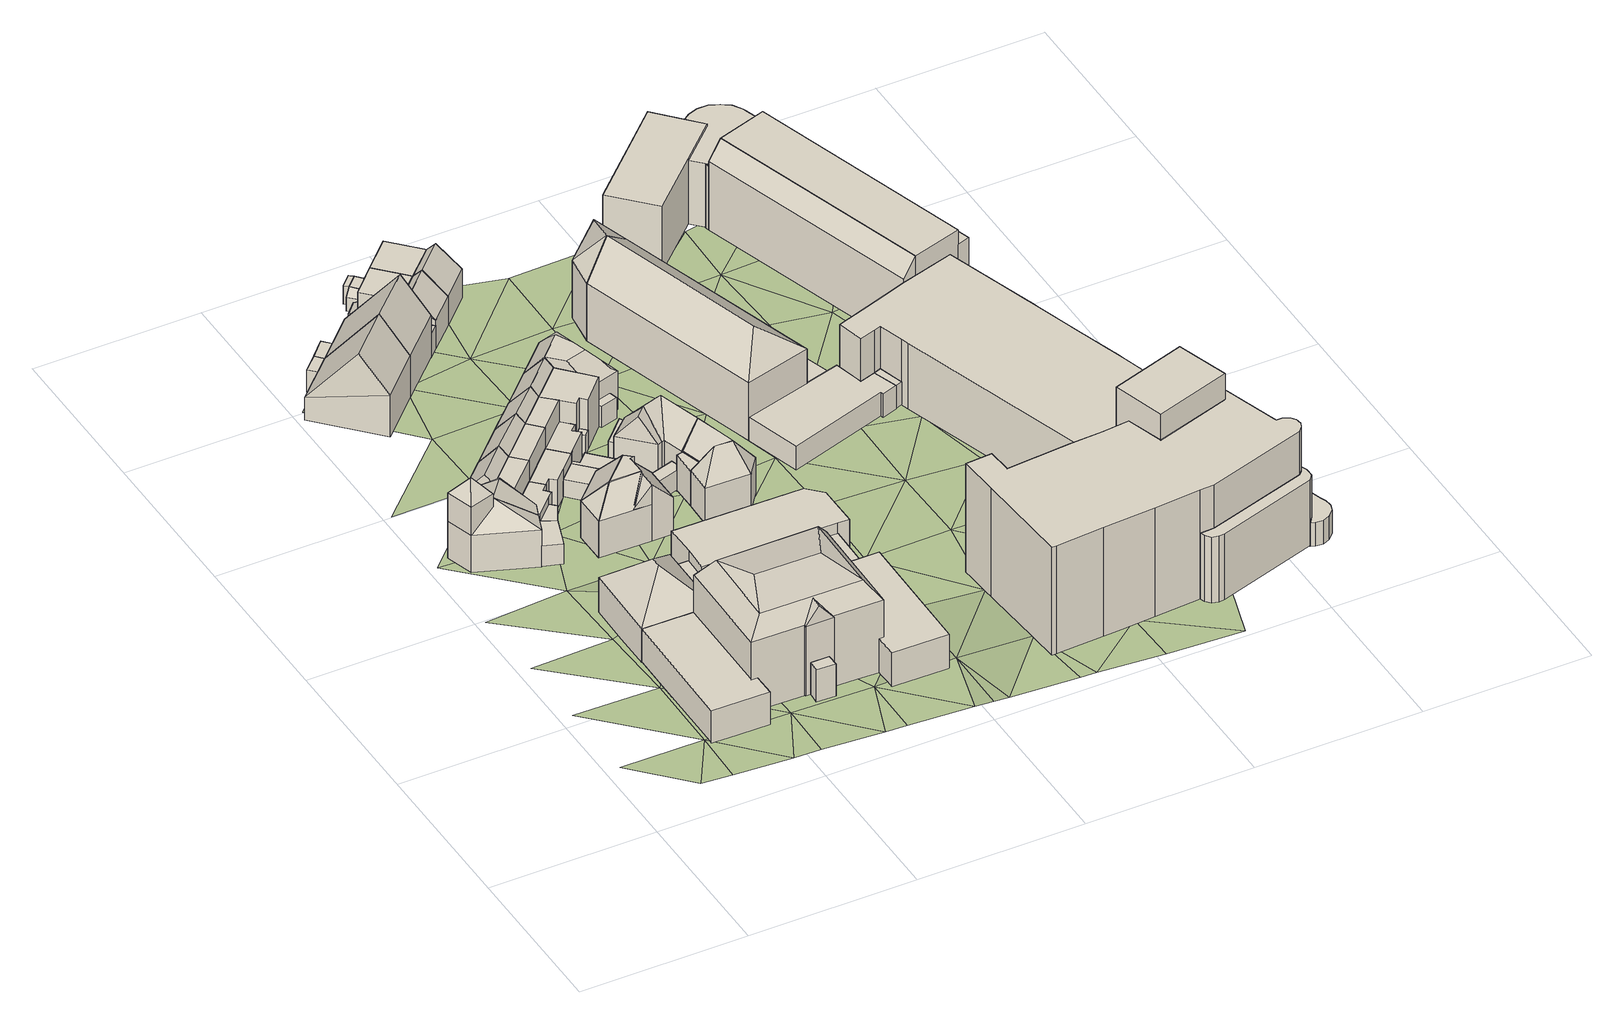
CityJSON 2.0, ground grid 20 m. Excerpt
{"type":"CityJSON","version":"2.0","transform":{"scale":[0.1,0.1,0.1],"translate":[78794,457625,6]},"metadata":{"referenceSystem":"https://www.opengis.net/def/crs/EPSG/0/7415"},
"CityObjects":{
"building1":{"type":"Building","children":["building1-1","building1-2","building1-3","building1-4"]},
"building1-1":{"type":"BuildingPart","attributes":{"roofType":"1120","AbsoluteEavesHeight":15.17,"AbsoluteRidgeHeight":17.27,"RelativeEavesHeight":3.69,"RelativeRidgeHeight":5.79},"parents":["building1"],"geometry":[{"type":"Solid","lod":"2","boundaries":[[[[0,1,2,3]],[[1,4,5,2]],[[4,6,7,5]],[[6,0,3,7]],[[1,0,8]],[[4,1,8]],[[6,4,8]],[[0,6,8]],[[3,2,5,7]]]]}]},
"building1-2":{"type":"BuildingPart","attributes":{"roofType":"1000","AbsoluteEavesHeight":9.36,"AbsoluteRidgeHeight":9.36,"RelativeEavesHeight":2.67,"RelativeRidgeHeight":2.67},"parents":["building1"],"geometry":[{"type":"Solid","lod":"2","boundaries":[[[[9,10,11,12]],[[10,13,14,11]],[[13,15,16,14]],[[15,9,12,16]],[[15,13,10,9]],[[12,11,14,16]]]]}]},
"building1-3":{"type":"BuildingPart","attributes":{"roofType":"1030","AbsoluteEavesHeight":11.48,"AbsoluteRidgeHeight":14.23,"RelativeEavesHeight":4.89,"RelativeRidgeHeight":7.64},"parents":["building1"],"geometry":[{"type":"Solid","lod":"2","boundaries":[[[[17,18,19,20]],[[18,7,21,19]],[[7,22,23,21]],[[22,17,20,23]],[[7,18,24]],[[17,22,25]],[[18,17,25,24]],[[22,7,24,25]],[[20,19,21,23]]]]}]},
"building1-4":{"type":"BuildingPart","attributes":{"roofType":"1130","AbsoluteEavesHeight":11.48,"AbsoluteRidgeHeight":14.23,"RelativeEavesHeight":4.86,"RelativeRidgeHeight":7.61},"parents":["building1"],"geometry":[{"type":"Solid","lod":"2","boundaries":[[[[18,26,27,19]],[[26,5,28,27]],[[5,7,21,28]],[[7,18,19,21]],[[5,26,29]],[[18,7,24]],[[26,18,24,29]],[[7,5,29,24]],[[19,27,28,21]]]]}]},
"building2":{"type":"Building","children":["building2-1","building2-2","building2-3","building2-4"]},
"building2-1":{"type":"BuildingPart","attributes":{"roofType":"1000","AbsoluteEavesHeight":10.32,"AbsoluteRidgeHeight":10.32,"RelativeEavesHeight":3.68,"RelativeRidgeHeight":3.68},"parents":["building2"],"geometry":[{"type":"Solid","lod":"2","boundaries":[[[[30,31,32,20]],[[31,33,34,32]],[[33,35,36,34]],[[35,37,38,36]],[[37,39,40,38]],[[39,41,42,40]],[[41,43,44,42]],[[43,30,20,44]],[[43,41,39,37,35,33,31,30]],[[20,32,34,36,38,40,42,44]]]]}]},
"building2-2":{"type":"BuildingPart","attributes":{"roofType":"1000","AbsoluteEavesHeight":9.36,"AbsoluteRidgeHeight":9.36,"RelativeEavesHeight":2.67,"RelativeRidgeHeight":2.67},"parents":["building2"],"geometry":[{"type":"Solid","lod":"2","boundaries":[[[[45,46,47,48]],[[46,10,11,47]],[[10,49,50,11]],[[49,45,48,50]],[[49,10,46,45]],[[48,47,11,50]]]]}]},
"building2-3":{"type":"BuildingPart","attributes":{"roofType":"1030","AbsoluteEavesHeight":12.3,"AbsoluteRidgeHeight":14.23,"RelativeEavesHeight":5.74,"RelativeRidgeHeight":7.67},"parents":["building2"],"geometry":[{"type":"Solid","lod":"2","boundaries":[[[[22,51,52,23]],[[51,53,54,52]],[[53,55,56,54]],[[55,22,23,56]],[[53,51,57]],[[22,55,58]],[[51,22,58,57]],[[55,53,57,58]],[[23,52,54,56]]]]}]},
"building2-4":{"type":"BuildingPart","attributes":{"roofType":"1000","AbsoluteEavesHeight":13.12,"AbsoluteRidgeHeight":13.12,"RelativeEavesHeight":6.51,"RelativeRidgeHeight":6.51},"parents":["building2"],"geometry":[{"type":"Solid","lod":"2","boundaries":[[[[55,53,54,56]],[[53,59,34,54]],[[59,60,32,34]],[[60,55,56,32]],[[60,59,53,55]],[[56,54,34,32]]]]}]},
"building3":{"type":"Building","children":["building3-1","building3-2"]},
"building3-1":{"type":"BuildingPart","attributes":{"roofType":"1030","AbsoluteEavesHeight":10.66,"AbsoluteRidgeHeight":16.6,"RelativeEavesHeight":4.25,"RelativeRidgeHeight":10.19},"parents":["building3"],"geometry":[{"type":"Solid","lod":"2","boundaries":[[[[61,62,63,64]],[[62,65,66,63]],[[65,67,68,66]],[[67,61,64,68]],[[65,62,69]],[[61,67,70]],[[62,61,70,69]],[[67,65,69,70]],[[64,63,66,68]]]]}]},
"building3-2":{"type":"BuildingPart","attributes":{"roofType":"1000","AbsoluteEavesHeight":9.42,"AbsoluteRidgeHeight":9.42,"RelativeEavesHeight":2.95,"RelativeRidgeHeight":2.95},"parents":["building3"],"geometry":[{"type":"Solid","lod":"2","boundaries":[[[[71,72,73,74]],[[72,75,76,73]],[[75,67,77,76]],[[67,71,74,77]],[[67,75,72,71]],[[74,73,76,77]]]]}]},
"building4":{"type":"Building","children":["building4-1","building4-2","building4-3","building4-4","building4-5","building4-6","building4-7","building4-8"]},
"building4-1":{"type":"BuildingPart","attributes":{"roofType":"1000","AbsoluteEavesHeight":11.55,"AbsoluteRidgeHeight":11.55,"RelativeEavesHeight":4.21,"RelativeRidgeHeight":4.21},"parents":["building4"],"geometry":[{"type":"Solid","lod":"2","boundaries":[[[[78,79,80,81]],[[79,82,83,80]],[[82,84,85,83]],[[84,78,81,85]],[[84,82,79,78]],[[81,80,83,85]]]]}]},
"building4-2":{"type":"BuildingPart","attributes":{"roofType":"1040","AbsoluteEavesHeight":11.55,"AbsoluteRidgeHeight":15.37,"RelativeEavesHeight":4.62,"RelativeRidgeHeight":8.44},"parents":["building4"],"geometry":[{"type":"Solid","lod":"2","boundaries":[[[[86,87,88,89]],[[87,90,91,88]],[[90,92,93,91]],[[92,86,89,93]],[[90,87,94]],[[86,92,95]],[[87,86,95,94]],[[92,90,94,95]],[[89,88,91,93]]]]}]},
"building4-3":{"type":"BuildingPart","attributes":{"roofType":"1000","AbsoluteEavesHeight":12.55,"AbsoluteRidgeHeight":12.55,"RelativeEavesHeight":5.92,"RelativeRidgeHeight":5.92},"parents":["building4"],"geometry":[{"type":"Solid","lod":"2","boundaries":[[[[96,97,98,99]],[[97,100,101,98]],[[100,102,103,101]],[[102,104,105,103]],[[104,106,107,105]],[[106,108,109,107]],[[108,96,99,109]],[[108,106,104,102,100,97,96]],[[99,98,101,103,105,107,109]]]]}]},
"building4-4":{"type":"BuildingPart","attributes":{"roofType":"1060","AbsoluteEavesHeight":16.43,"AbsoluteRidgeHeight":19.58,"RelativeEavesHeight":9.55,"RelativeRidgeHeight":12.7},"parents":["building4"],"geometry":[{"type":"Solid","lod":"2","boundaries":[[[[110,111,112,113]],[[111,114,115,112]],[[114,116,117,115]],[[116,110,113,117]],[[111,110,118,119]],[[114,111,119,120]],[[116,114,120,121]],[[110,116,121,118]],[[119,118,122,123]],[[120,119,123]],[[121,120,123,122]],[[118,121,122]],[[113,112,115,117]]]]}]},
"building4-5":{"type":"BuildingPart","attributes":{"roofType":"1000","AbsoluteEavesHeight":11.25,"AbsoluteRidgeHeight":11.25,"RelativeEavesHeight":4.55,"RelativeRidgeHeight":4.55},"parents":["building4"],"geometry":[{"type":"Solid","lod":"2","boundaries":[[[[124,125,126,127]],[[125,128,129,126]],[[128,130,131,129]],[[130,132,133,131]],[[132,134,135,133]],[[134,124,127,135]],[[134,132,130,128,125,124]],[[127,126,129,131,133,135]]]]}]},
"building4-6":{"type":"BuildingPart","attributes":{"roofType":"1000","AbsoluteEavesHeight":11.55,"AbsoluteRidgeHeight":11.55,"RelativeEavesHeight":4.83,"RelativeRidgeHeight":4.83},"parents":["building4"],"geometry":[{"type":"Solid","lod":"2","boundaries":[[[[136,137,138,133]],[[137,139,140,138]],[[139,141,142,140]],[[141,143,144,142]],[[143,145,146,144]],[[145,147,148,146]],[[147,136,133,148]],[[147,145,143,141,139,137,136]],[[133,138,140,142,144,146,148]]]]}]},
"building4-7":{"type":"BuildingPart","attributes":{"roofType":"1000","AbsoluteEavesHeight":11.55,"AbsoluteRidgeHeight":11.55,"RelativeEavesHeight":4.31,"RelativeRidgeHeight":4.31},"parents":["building4"],"geometry":[{"type":"Solid","lod":"2","boundaries":[[[[149,150,151,152]],[[150,153,154,151]],[[153,155,156,154]],[[155,157,158,156]],[[157,86,159,158]],[[86,149,152,159]],[[86,157,155,153,150,149]],[[152,151,154,156,158,159]]]]}]},
"building4-8":{"type":"BuildingPart","attributes":{"roofType":"1130","AbsoluteEavesHeight":16.43,"AbsoluteRidgeHeight":18.58,"RelativeEavesHeight":9.1,"RelativeRidgeHeight":11.24},"parents":["building4"],"geometry":[{"type":"Solid","lod":"2","boundaries":[[[[160,161,162,163]],[[161,164,165,162]],[[164,166,167,165]],[[166,160,163,167]],[[164,161,168]],[[160,166,169]],[[161,160,169,168]],[[166,164,168,169]],[[163,162,165,167]]]]}]},
"building5":{"type":"Building","children":["building5-1","building5-2","building5-3","building5-4"]},
"building5-1":{"type":"BuildingPart","attributes":{"roofType":"1000","AbsoluteEavesHeight":9.02,"AbsoluteRidgeHeight":9.02,"RelativeEavesHeight":2.34,"RelativeRidgeHeight":2.34},"parents":["building5"],"geometry":[{"type":"Solid","lod":"2","boundaries":[[[[170,171,172,173]],[[171,174,175,172]],[[174,176,177,175]],[[176,178,179,177]],[[178,180,181,179]],[[180,182,183,181]],[[182,170,173,183]],[[182,180,178,176,174,171,170]],[[173,172,175,177,179,181,183]]]]}]},
"building5-2":{"type":"BuildingPart","attributes":{"roofType":"1000","AbsoluteEavesHeight":10.32,"AbsoluteRidgeHeight":10.32,"RelativeEavesHeight":3.69,"RelativeRidgeHeight":3.69},"parents":["building5"],"geometry":[{"type":"Solid","lod":"2","boundaries":[[[[184,185,186,187]],[[185,188,189,186]],[[188,35,36,189]],[[35,33,34,36]],[[33,190,191,34]],[[190,192,193,191]],[[192,184,187,193]],[[192,190,33,35,188,185,184]],[[187,186,189,36,34,191,193]]]]}]},
"building5-3":{"type":"BuildingPart","attributes":{"roofType":"1030","AbsoluteEavesHeight":12.3,"AbsoluteRidgeHeight":14.23,"RelativeEavesHeight":5.78,"RelativeRidgeHeight":7.71},"parents":["building5"],"geometry":[{"type":"Solid","lod":"2","boundaries":[[[[194,53,195,196]],[[53,51,197,195]],[[51,198,199,197]],[[198,194,196,199]],[[51,53,57]],[[194,198,200]],[[53,194,200,57]],[[198,51,57,200]],[[196,195,197,199]]]]}]},
"building5-4":{"type":"BuildingPart","attributes":{"roofType":"1000","AbsoluteEavesHeight":13.12,"AbsoluteRidgeHeight":13.12,"RelativeEavesHeight":6.52,"RelativeRidgeHeight":6.52},"parents":["building5"],"geometry":[{"type":"Solid","lod":"2","boundaries":[[[[53,194,201,54]],[[194,202,191,201]],[[202,59,34,191]],[[59,53,54,34]],[[59,202,194,53]],[[54,201,191,34]]]]}]},
"building6":{"type":"Building","children":["building6-1","building6-2","building6-3","building6-4","building6-5","building6-6","building6-7"]},
"building6-1":{"type":"BuildingPart","attributes":{"roofType":"1000","AbsoluteEavesHeight":9.02,"AbsoluteRidgeHeight":9.02,"RelativeEavesHeight":2.31,"RelativeRidgeHeight":2.31},"parents":["building6"],"geometry":[{"type":"Solid","lod":"2","boundaries":[[[[203,204,205,206]],[[204,176,177,205]],[[176,207,208,177]],[[207,203,206,208]],[[207,176,204,203]],[[206,205,177,208]]]]}]},
"building6-2":{"type":"BuildingPart","attributes":{"roofType":"1010","AbsoluteEavesHeight":12.78,"AbsoluteRidgeHeight":14.07,"RelativeEavesHeight":6.11,"RelativeRidgeHeight":7.4},"parents":["building6"],"geometry":[{"type":"Solid","lod":"2","boundaries":[[[[209,210,211,212]],[[210,213,214,211]],[[213,215,216,214]],[[215,209,212,216]],[[215,213,210,209]],[[212,211,214,216]]]]}]},
"building6-3":{"type":"BuildingPart","attributes":{"roofType":"1000","AbsoluteEavesHeight":14.33,"AbsoluteRidgeHeight":14.33,"RelativeEavesHeight":7.64,"RelativeRidgeHeight":7.64},"parents":["building6"],"geometry":[{"type":"Solid","lod":"2","boundaries":[[[[217,218,219,220]],[[218,221,211,219]],[[221,222,223,211]],[[222,224,225,223]],[[224,217,220,225]],[[224,222,221,218,217]],[[220,219,211,223,225]]]]}]},
"building6-4":{"type":"BuildingPart","attributes":{"roofType":"1010","AbsoluteEavesHeight":12.91,"AbsoluteRidgeHeight":14.33,"RelativeEavesHeight":6.21,"RelativeRidgeHeight":7.63},"parents":["building6"],"geometry":[{"type":"Solid","lod":"2","boundaries":[[[[226,227,208,228]],[[227,217,220,208]],[[217,224,225,220]],[[224,226,228,225]],[[224,217,227,226]],[[228,208,220,225]]]]}]},
"building6-5":{"type":"BuildingPart","attributes":{"roofType":"1010","AbsoluteEavesHeight":12.44,"AbsoluteRidgeHeight":14.33,"RelativeEavesHeight":5.75,"RelativeRidgeHeight":7.64},"parents":["building6"],"geometry":[{"type":"Solid","lod":"2","boundaries":[[[[224,229,230,225]],[[229,226,228,230]],[[226,224,225,228]],[[226,229,224]],[[225,230,228]]]]}]},
"building6-6":{"type":"BuildingPart","attributes":{"roofType":"1010","AbsoluteEavesHeight":12.91,"AbsoluteRidgeHeight":14.33,"RelativeEavesHeight":6.23,"RelativeRidgeHeight":7.65},"parents":["building6"],"geometry":[{"type":"Solid","lod":"2","boundaries":[[[[231,229,230,212]],[[229,224,225,230]],[[224,222,223,225]],[[222,231,212,223]],[[222,224,229,231]],[[212,230,225,223]]]]}]},
"building6-7":{"type":"BuildingPart","attributes":{"roofType":"1010","AbsoluteEavesHeight":13.21,"AbsoluteRidgeHeight":14.07,"RelativeEavesHeight":1.72,"RelativeRidgeHeight":2.58},"parents":["building6"],"geometry":[{"type":"Solid","lod":"2","boundaries":[[[[232,233,234]],[[232,209,231,233]],[[209,234,231]],[[209,232,234]],[[234,233,231]]]]}]},
"building7":{"type":"Building","children":["building7-1","building7-2"]},
"building7-1":{"type":"BuildingPart","attributes":{"roofType":"1000","AbsoluteEavesHeight":9.42,"AbsoluteRidgeHeight":9.42,"RelativeEavesHeight":2.97,"RelativeRidgeHeight":2.97},"parents":["building7"],"geometry":[{"type":"Solid","lod":"2","boundaries":[[[[67,75,235,68]],[[75,236,237,235]],[[236,238,239,237]],[[238,67,68,239]],[[238,236,75,67]],[[68,235,237,239]]]]}]},
"building7-2":{"type":"BuildingPart","attributes":{"roofType":"1030","AbsoluteEavesHeight":10.66,"AbsoluteRidgeHeight":16.6,"RelativeEavesHeight":4.31,"RelativeRidgeHeight":10.25},"parents":["building7"],"geometry":[{"type":"Solid","lod":"2","boundaries":[[[[240,61,64,241]],[[61,67,68,64]],[[67,242,243,68]],[[242,240,241,243]],[[67,61,70]],[[240,242,244]],[[61,240,244,70]],[[242,67,70,244]],[[241,64,68,243]]]]}]},
"building8":{"type":"Building","children":["building8-1","building8-2","building8-3","building8-4"]},
"building8-1":{"type":"BuildingPart","attributes":{"roofType":"1030","AbsoluteEavesHeight":12.3,"AbsoluteRidgeHeight":14.23,"RelativeEavesHeight":5.82,"RelativeRidgeHeight":7.75},"parents":["building8"],"geometry":[{"type":"Solid","lod":"2","boundaries":[[[[245,194,196,246]],[[194,198,199,196]],[[198,247,248,199]],[[247,245,246,248]],[[198,194,200]],[[245,247,249]],[[194,245,249,200]],[[247,198,200,249]],[[246,196,199,248]]]]}]},
"building8-2":{"type":"BuildingPart","attributes":{"roofType":"1000","AbsoluteEavesHeight":13.12,"AbsoluteRidgeHeight":13.12,"RelativeEavesHeight":6.56,"RelativeRidgeHeight":6.56},"parents":["building8"],"geometry":[{"type":"Solid","lod":"2","boundaries":[[[[194,245,250,201]],[[245,251,252,250]],[[251,202,191,252]],[[202,194,201,191]],[[202,251,245,194]],[[201,250,252,191]]]]}]},
"building8-3":{"type":"BuildingPart","attributes":{"roofType":"1000","AbsoluteEavesHeight":10.32,"AbsoluteRidgeHeight":10.32,"RelativeEavesHeight":3.71,"RelativeRidgeHeight":3.71},"parents":["building8"],"geometry":[{"type":"Solid","lod":"2","boundaries":[[[[190,253,252,191]],[[253,254,255,252]],[[254,256,257,255]],[[256,258,259,257]],[[258,260,261,259]],[[260,192,193,261]],[[192,190,191,193]],[[192,260,258,256,254,253,190]],[[191,252,255,257,259,261,193]]]]}]},
"building8-4":{"type":"BuildingPart","attributes":{"roofType":"1000","AbsoluteEavesHeight":9.02,"AbsoluteRidgeHeight":9.02,"RelativeEavesHeight":2.35,"RelativeRidgeHeight":2.35},"parents":["building8"],"geometry":[{"type":"Solid","lod":"2","boundaries":[[[[262,263,264,265]],[[263,266,267,264]],[[266,268,269,267]],[[268,170,173,269]],[[170,182,183,173]],[[182,262,265,183]],[[182,170,268,266,263,262]],[[265,264,267,269,173,183]]]]}]},
"building9":{"type":"Building","children":["building9-1","building9-2","building9-3"]},
"building9-1":{"type":"BuildingPart","attributes":{"roofType":"1000","AbsoluteEavesHeight":9.13,"AbsoluteRidgeHeight":9.13,"RelativeEavesHeight":2.52,"RelativeRidgeHeight":2.52},"parents":["building9"],"geometry":[{"type":"Solid","lod":"2","boundaries":[[[[270,271,272,273]],[[271,274,275,272]],[[274,276,277,275]],[[276,270,273,277]],[[276,274,271,270]],[[273,272,275,277]]]]}]},
"building9-2":{"type":"BuildingPart","attributes":{"roofType":"1000","AbsoluteEavesHeight":13.12,"AbsoluteRidgeHeight":13.12,"RelativeEavesHeight":6.62,"RelativeRidgeHeight":6.62},"parents":["building9"],"geometry":[{"type":"Solid","lod":"2","boundaries":[[[[278,279,280,281]],[[279,245,246,280]],[[245,282,283,246]],[[282,284,285,283]],[[284,286,287,285]],[[286,278,281,287]],[[286,284,282,245,279,278]],[[281,280,246,283,285,287]]]]}]},
"building9-3":{"type":"BuildingPart","attributes":{"roofType":"1030","AbsoluteEavesHeight":12.3,"AbsoluteRidgeHeight":14.23,"RelativeEavesHeight":5.87,"RelativeRidgeHeight":7.8},"parents":["building9"],"geometry":[{"type":"Solid","lod":"2","boundaries":[[[[247,288,289,290]],[[288,282,291,289]],[[282,245,292,291]],[[245,247,290,292]],[[282,288,293]],[[247,245,249]],[[288,247,249,293]],[[245,282,293,249]],[[290,289,291,292]]]]}]},
"building10":{"type":"Building","children":["building10-1","building10-2","building10-3","building10-4","building10-5"]},
"building10-1":{"type":"BuildingPart","attributes":{"roofType":"1010","AbsoluteEavesHeight":9.06,"AbsoluteRidgeHeight":9.34,"RelativeEavesHeight":2.68,"RelativeRidgeHeight":2.95},"parents":["building10"],"geometry":[{"type":"Solid","lod":"2","boundaries":[[[[294,295,296,297]],[[295,298,299,296]],[[298,300,301,299]],[[300,294,297,301]],[[300,298,295,294]],[[297,296,299,301]]]]}]},
"building10-2":{"type":"BuildingPart","attributes":{"roofType":"1000","AbsoluteEavesHeight":9.44,"AbsoluteRidgeHeight":9.44,"RelativeEavesHeight":3.11,"RelativeRidgeHeight":3.11},"parents":["building10"],"geometry":[{"type":"Solid","lod":"2","boundaries":[[[[302,303,304,305]],[[303,306,307,304]],[[306,308,309,307]],[[308,302,305,309]],[[308,306,303,302]],[[305,304,307,309]]]]}]},
"building10-3":{"type":"BuildingPart","attributes":{"roofType":"1010","AbsoluteEavesHeight":8.5,"AbsoluteRidgeHeight":8.79,"RelativeEavesHeight":2.12,"RelativeRidgeHeight":2.41},"parents":["building10"],"geometry":[{"type":"Solid","lod":"2","boundaries":[[[[310,311,312,313]],[[311,314,315,312]],[[314,316,317,315]],[[316,310,313,317]],[[316,314,311,310]],[[313,312,315,317]]]]}]},
"building10-4":{"type":"BuildingPart","attributes":{"roofType":"1000","AbsoluteEavesHeight":11.89,"AbsoluteRidgeHeight":11.89,"RelativeEavesHeight":5.53,"RelativeRidgeHeight":5.53},"parents":["building10"],"geometry":[{"type":"Solid","lod":"2","boundaries":[[[[318,319,297,320]],[[319,321,313,297]],[[321,322,323,313]],[[322,318,320,323]],[[322,321,319,318]],[[320,297,313,323]]]]}]},
"building10-5":{"type":"BuildingPart","attributes":{"roofType":"1030","AbsoluteEavesHeight":10.99,"AbsoluteRidgeHeight":12.92,"RelativeEavesHeight":4.65,"RelativeRidgeHeight":6.58},"parents":["building10"],"geometry":[{"type":"Solid","lod":"2","boundaries":[[[[318,322,324,325]],[[322,326,327,324]],[[326,328,305,327]],[[328,318,325,305]],[[326,322,329]],[[318,328,330]],[[322,318,330,329]],[[328,326,329,330]],[[325,324,327,305]]]]}]},
"building11":{"type":"Building","children":["building11-1","building11-2","building11-3","building11-4","building11-5"]},
"building11-1":{"type":"BuildingPart","attributes":{"roofType":"1000","AbsoluteEavesHeight":9.15,"AbsoluteRidgeHeight":9.15,"RelativeEavesHeight":2.52,"RelativeRidgeHeight":2.52},"parents":["building11"],"geometry":[{"type":"Solid","lod":"2","boundaries":[[[[331,332,333,334]],[[332,335,336,333]],[[335,337,338,336]],[[337,331,334,338]],[[337,335,332,331]],[[334,333,336,338]]]]}]},
"building11-2":{"type":"BuildingPart","attributes":{"roofType":"1030","AbsoluteEavesHeight":11.33,"AbsoluteRidgeHeight":14.36,"RelativeEavesHeight":4.83,"RelativeRidgeHeight":7.85},"parents":["building11"],"geometry":[{"type":"Solid","lod":"2","boundaries":[[[[339,340,341,342]],[[340,343,344,341]],[[343,345,346,344]],[[345,339,342,346]],[[343,340,347]],[[339,345,348]],[[340,339,348,347]],[[345,343,347,348]],[[342,341,344,346]]]]}]},
"building11-3":{"type":"BuildingPart","attributes":{"roofType":"1030","AbsoluteEavesHeight":11.33,"AbsoluteRidgeHeight":14.36,"RelativeEavesHeight":4.83,"RelativeRidgeHeight":7.85},"parents":["building11"],"geometry":[{"type":"Solid","lod":"2","boundaries":[[[[345,349,350,346]],[[349,351,352,350]],[[351,339,342,352]],[[339,345,346,342]],[[351,349,353]],[[345,339,348]],[[349,345,348,353]],[[339,351,353,348]],[[346,350,352,342]]]]}]},
"building11-4":{"type":"BuildingPart","attributes":{"roofType":"1000","AbsoluteEavesHeight":8.93,"AbsoluteRidgeHeight":8.93,"RelativeEavesHeight":2.44,"RelativeRidgeHeight":2.44},"parents":["building11"],"geometry":[{"type":"Solid","lod":"2","boundaries":[[[[354,355,356,352]],[[355,357,358,356]],[[357,359,360,358]],[[359,361,362,360]],[[361,363,364,362]],[[363,365,342,364]],[[365,354,352,342]],[[365,363,361,359,357,355,354]],[[352,356,358,360,362,364,342]]]]}]},
"building11-5":{"type":"BuildingPart","attributes":{"roofType":"1030","AbsoluteEavesHeight":11.33,"AbsoluteRidgeHeight":14.36,"RelativeEavesHeight":4.74,"RelativeRidgeHeight":7.76},"parents":["building11"],"geometry":[{"type":"Solid","lod":"2","boundaries":[[[[349,366,367,368]],[[366,369,370,367]],[[369,351,371,370]],[[351,349,368,371]],[[369,366,372]],[[349,351,353]],[[366,349,353,372]],[[351,369,372,353]],[[368,367,370,371]]]]}]},
"building12":{"type":"Building","children":["building12-1","building12-2","building12-3"]},
"building12-1":{"type":"BuildingPart","attributes":{"roofType":"1070","AbsoluteEavesHeight":11.48,"AbsoluteRidgeHeight":14.28,"RelativeEavesHeight":5.09,"RelativeRidgeHeight":7.89},"parents":["building12"],"geometry":[{"type":"Solid","lod":"2","boundaries":[[[[373,374,375,376]],[[374,377,378,375]],[[377,373,376,378]],[[374,373,379]],[[377,374,379]],[[373,377,379]],[[376,375,378]]]]}]},
"building12-2":{"type":"BuildingPart","attributes":{"roofType":"1130","AbsoluteEavesHeight":11.48,"AbsoluteRidgeHeight":14.28,"RelativeEavesHeight":5.09,"RelativeRidgeHeight":7.89},"parents":["building12"],"geometry":[{"type":"Solid","lod":"2","boundaries":[[[[288,373,376,289]],[[373,377,378,376]],[[377,380,381,378]],[[380,288,289,381]],[[373,288,382,379]],[[377,373,379,383]],[[380,377,383,384]],[[288,380,384,382]],[[383,379,382,384]],[[289,376,378,381]]]]}]},
"building12-3":{"type":"BuildingPart","attributes":{"roofType":"1000","AbsoluteEavesHeight":9.25,"AbsoluteRidgeHeight":9.25,"RelativeEavesHeight":2.75,"RelativeRidgeHeight":2.75},"parents":["building12"],"geometry":[{"type":"Solid","lod":"2","boundaries":[[[[385,386,387,388]],[[386,389,390,387]],[[389,391,392,390]],[[391,393,285,392]],[[393,385,388,285]],[[393,391,389,386,385]],[[388,387,390,392,285]]]]}]},
"building13":{"type":"Building","children":["building13-1","building13-2","building13-3","building13-4","building13-5"]},
"building13-1":{"type":"BuildingPart","attributes":{"roofType":"1000","AbsoluteEavesHeight":11.89,"AbsoluteRidgeHeight":11.89,"RelativeEavesHeight":5.53,"RelativeRidgeHeight":5.53},"parents":["building13"],"geometry":[{"type":"Solid","lod":"2","boundaries":[[[[394,322,323,395]],[[322,321,313,323]],[[321,396,397,313]],[[396,394,395,397]],[[396,321,322,394]],[[395,323,313,397]]]]}]},
"building13-2":{"type":"BuildingPart","attributes":{"roofType":"1030","AbsoluteEavesHeight":10.99,"AbsoluteRidgeHeight":12.92,"RelativeEavesHeight":4.66,"RelativeRidgeHeight":6.59},"parents":["building13"],"geometry":[{"type":"Solid","lod":"2","boundaries":[[[[398,326,327,399]],[[326,322,324,327]],[[322,394,400,324]],[[394,398,399,400]],[[322,326,329]],[[398,394,401]],[[326,398,401,329]],[[394,322,329,401]],[[399,327,324,400]]]]}]},
"building13-3":{"type":"BuildingPart","attributes":{"roofType":"1000","AbsoluteEavesHeight":8.79,"AbsoluteRidgeHeight":8.79,"RelativeEavesHeight":2.42,"RelativeRidgeHeight":2.42},"parents":["building13"],"geometry":[{"type":"Solid","lod":"2","boundaries":[[[[402,316,317,403]],[[316,404,405,317]],[[404,406,407,405]],[[406,402,403,407]],[[406,404,316,402]],[[403,317,405,407]]]]}]},
"building13-4":{"type":"BuildingPart","attributes":{"roofType":"1000","AbsoluteEavesHeight":8.79,"AbsoluteRidgeHeight":8.79,"RelativeEavesHeight":2.44,"RelativeRidgeHeight":2.44},"parents":["building13"],"geometry":[{"type":"Solid","lod":"2","boundaries":[[[[310,402,403,313]],[[402,408,409,403]],[[408,410,397,409]],[[410,310,313,397]],[[410,408,402,310]],[[313,403,409,397]]]]}]},
"building13-5":{"type":"BuildingPart","attributes":{"roofType":"1000","AbsoluteEavesHeight":8.79,"AbsoluteRidgeHeight":8.79,"RelativeEavesHeight":2.42,"RelativeRidgeHeight":2.42},"parents":["building13"],"geometry":[{"type":"Solid","lod":"2","boundaries":[[[[316,411,412,317]],[[411,413,414,412]],[[413,404,405,414]],[[404,316,317,405]],[[404,413,411,316]],[[317,412,414,405]]]]}]},
"building14":{"type":"Building","children":["building14-1","building14-2","building14-3","building14-4"]},
"building14-1":{"type":"BuildingPart","attributes":{"roofType":"1000","AbsoluteEavesHeight":11.23,"AbsoluteRidgeHeight":11.23,"RelativeEavesHeight":4.58,"RelativeRidgeHeight":4.58},"parents":["building14"],"geometry":[{"type":"Solid","lod":"2","boundaries":[[[[415,416,417,418]],[[416,419,420,417]],[[419,421,422,420]],[[421,423,424,422]],[[423,415,418,424]],[[423,421,419,416,415]],[[418,417,420,422,424]]]]}]},
"building14-2":{"type":"BuildingPart","attributes":{"roofType":"1040","AbsoluteEavesHeight":11.33,"AbsoluteRidgeHeight":14.36,"RelativeEavesHeight":4.71,"RelativeRidgeHeight":7.74},"parents":["building14"],"geometry":[{"type":"Solid","lod":"2","boundaries":[[[[425,426,427,428]],[[426,429,420,427]],[[429,430,417,420]],[[430,425,428,417]],[[429,426,431]],[[425,430,432]],[[426,425,432,431]],[[430,429,431,432]],[[428,427,420,417]]]]}]},
"building14-3":{"type":"BuildingPart","attributes":{"roofType":"1130","AbsoluteEavesHeight":11.33,"AbsoluteRidgeHeight":14.36,"RelativeEavesHeight":4.74,"RelativeRidgeHeight":7.77},"parents":["building14"],"geometry":[{"type":"Solid","lod":"2","boundaries":[[[[340,433,434,435]],[[433,436,418,434]],[[436,437,424,418]],[[437,340,435,424]],[[436,433,432]],[[340,437,347]],[[433,340,347,432]],[[437,436,432,347]],[[435,434,418,424]]]]}]},
"building14-4":{"type":"BuildingPart","attributes":{"roofType":"1120","AbsoluteEavesHeight":11.33,"AbsoluteRidgeHeight":14.36,"RelativeEavesHeight":4.74,"RelativeRidgeHeight":7.77},"parents":["building14"],"geometry":[{"type":"Solid","lod":"2","boundaries":[[[[433,425,428,434]],[[425,430,417,428]],[[430,436,418,417]],[[436,433,434,418]],[[425,433,432]],[[430,425,432]],[[436,430,432]],[[433,436,432]],[[434,428,417,418]]]]}]},
"building15":{"type":"Building","children":["building15-1","building15-2","building15-3","building15-4","building15-5","building15-6"]},
"building15-1":{"type":"BuildingPart","attributes":{"roofType":"1130","AbsoluteEavesHeight":13.97,"AbsoluteRidgeHeight":17.35,"RelativeEavesHeight":7.55,"RelativeRidgeHeight":10.94},"parents":["building15"],"geometry":[{"type":"Solid","lod":"2","boundaries":[[[[438,439,440,441]],[[439,442,443,440]],[[442,444,445,443]],[[444,438,441,445]],[[442,439,446]],[[438,444,447]],[[439,438,447,446]],[[444,442,446,447]],[[441,440,443,445]]]]}]},
"building15-2":{"type":"BuildingPart","attributes":{"roofType":"1000","AbsoluteEavesHeight":8.81,"AbsoluteRidgeHeight":8.81,"RelativeEavesHeight":2.41,"RelativeRidgeHeight":2.41},"parents":["building15"],"geometry":[{"type":"Solid","lod":"2","boundaries":[[[[448,449,440,450]],[[449,451,452,440]],[[451,453,454,452]],[[453,448,450,454]],[[453,451,449,448]],[[450,440,452,454]]]]}]},
"building15-3":{"type":"BuildingPart","attributes":{"roofType":"1070","AbsoluteEavesHeight":13.97,"AbsoluteRidgeHeight":17.35,"RelativeEavesHeight":7.57,"RelativeRidgeHeight":10.95},"parents":["building15"],"geometry":[{"type":"Solid","lod":"2","boundaries":[[[[438,444,445,441]],[[444,455,456,445]],[[455,457,458,456]],[[457,438,441,458]],[[444,438,447]],[[455,444,447]],[[457,455,447]],[[438,457,447]],[[441,445,456,458]]]]}]},
"building15-4":{"type":"BuildingPart","attributes":{"roofType":"1000","AbsoluteEavesHeight":8.89,"AbsoluteRidgeHeight":8.89,"RelativeEavesHeight":2.41,"RelativeRidgeHeight":2.41},"parents":["building15"],"geometry":[{"type":"Solid","lod":"2","boundaries":[[[[459,460,461,462]],[[460,463,464,461]],[[463,465,466,464]],[[465,459,462,466]],[[465,463,460,459]],[[462,461,464,466]]]]}]},
"building15-5":{"type":"BuildingPart","attributes":{"roofType":"1000","AbsoluteEavesHeight":9.53,"AbsoluteRidgeHeight":9.53,"RelativeEavesHeight":3.12,"RelativeRidgeHeight":3.12},"parents":["building15"],"geometry":[{"type":"Solid","lod":"2","boundaries":[[[[467,468,469,443]],[[468,470,471,469]],[[470,472,473,471]],[[472,474,475,473]],[[474,476,477,475]],[[476,478,479,477]],[[478,480,481,479]],[[480,467,443,481]],[[480,478,476,474,472,470,468,467]],[[443,469,471,473,475,477,479,481]]]]}]},
"building15-6":{"type":"BuildingPart","attributes":{"roofType":"1000","AbsoluteEavesHeight":8.59,"AbsoluteRidgeHeight":8.59,"RelativeEavesHeight":2.14,"RelativeRidgeHeight":2.14},"parents":["building15"],"geometry":[{"type":"Solid","lod":"2","boundaries":[[[[482,483,484,485]],[[483,486,487,484]],[[486,488,489,487]],[[488,482,485,489]],[[488,486,483,482]],[[485,484,487,489]]]]}]},
"building16":{"type":"Building","children":["building16-1","building16-2","building16-3","building16-4","building16-5","building16-6"]},
"building16-1":{"type":"BuildingPart","attributes":{"roofType":"1000","AbsoluteEavesHeight":9.53,"AbsoluteRidgeHeight":9.53,"RelativeEavesHeight":3.05,"RelativeRidgeHeight":3.05},"parents":["building16"],"geometry":[{"type":"Solid","lod":"2","boundaries":[[[[490,474,491,492]],[[474,472,493,491]],[[472,494,495,493]],[[494,490,492,495]],[[494,472,474,490]],[[492,491,493,495]]]]}]},
"building16-2":{"type":"BuildingPart","attributes":{"roofType":"1000","AbsoluteEavesHeight":9.4,"AbsoluteRidgeHeight":9.4,"RelativeEavesHeight":3.05,"RelativeRidgeHeight":3.05},"parents":["building16"],"geometry":[{"type":"Solid","lod":"2","boundaries":[[[[496,497,498,499]],[[497,500,501,498]],[[500,502,503,501]],[[502,504,505,503]],[[504,506,507,505]],[[506,508,509,507]],[[508,510,511,509]],[[510,512,513,511]],[[512,514,515,513]],[[514,516,517,515]],[[516,518,519,517]],[[518,520,521,519]],[[520,522,523,521]],[[522,524,525,523]],[[524,526,527,525]],[[526,528,529,527]],[[528,530,531,529]],[[530,532,533,531]],[[532,534,535,533]],[[534,536,537,535]],[[536,496,499,537]],[[536,534,532,530,528,526,524,522,520,518,516,514,512,510,508,506,504,502,500,497,496]],[[499,498,501,503,505,507,509,511,513,515,517,519,521,523,525,527,529,531,533,535,537]]]]}]},
"building16-3":{"type":"BuildingPart","attributes":{"roofType":"1000","AbsoluteEavesHeight":15.1,"AbsoluteRidgeHeight":15.1,"RelativeEavesHeight":8.65,"RelativeRidgeHeight":8.65},"parents":["building16"],"geometry":[{"type":"Solid","lod":"2","boundaries":[[[[538,539,540,541]],[[539,542,543,540]],[[542,544,545,543]],[[544,546,547,545]],[[546,548,549,547]],[[548,550,551,549]],[[550,552,553,551]],[[552,554,555,553]],[[554,556,557,555]],[[556,558,559,557]],[[558,560,561,559]],[[560,538,541,561]],[[560,558,556,554,552,550,548,546,544,542,539,538]],[[541,540,543,545,547,549,551,553,555,557,559,561]]]]}]},
"building16-4":{"type":"BuildingPart","attributes":{"roofType":"1000","AbsoluteEavesHeight":20.8,"AbsoluteRidgeHeight":20.8,"RelativeEavesHeight":14.4,"RelativeRidgeHeight":14.4},"parents":["building16"],"geometry":[{"type":"Solid","lod":"2","boundaries":[[[[562,563,564,565]],[[563,566,567,564]],[[566,568,569,567]],[[568,570,571,569]],[[570,572,573,571]],[[572,574,575,573]],[[574,576,577,575]],[[576,578,559,577]],[[578,579,557,559]],[[579,580,555,557]],[[580,581,553,555]],[[581,582,551,553]],[[582,583,584,551]],[[583,585,586,584]],[[585,587,588,586]],[[587,589,590,588]],[[589,591,592,590]],[[591,593,594,592]],[[593,595,596,594]],[[595,597,598,596]],[[597,599,600,598]],[[599,601,602,600]],[[601,603,604,602]],[[603,562,565,604]],[[603,601,599,597,595,593,591,589,587,585,583,582,581,580,579,578,576,574,572,570,568,566,563,562]],[[565,564,567,569,571,573,575,577,559,557,555,553,551,584,586,588,590,592,594,596,598,600,602,604]]]]}]},
"building16-5":{"type":"BuildingPart","attributes":{"roofType":"1000","AbsoluteEavesHeight":15.1,"AbsoluteRidgeHeight":15.1,"RelativeEavesHeight":8.73,"RelativeRidgeHeight":8.73},"parents":["building16"],"geometry":[{"type":"Solid","lod":"2","boundaries":[[[[605,606,471,473]],[[606,607,608,471]],[[607,609,610,608]],[[609,611,612,610]],[[611,613,614,612]],[[613,615,616,614]],[[615,617,618,616]],[[617,619,620,618]],[[619,621,622,620]],[[621,623,624,622]],[[623,625,626,624]],[[625,627,628,626]],[[627,629,630,628]],[[629,631,632,630]],[[631,633,634,632]],[[633,635,636,634]],[[635,637,638,636]],[[637,639,640,638]],[[639,641,569,640]],[[641,642,567,569]],[[642,643,564,567]],[[643,644,565,564]],[[644,645,604,565]],[[645,646,602,604]],[[646,647,648,602]],[[647,649,650,648]],[[649,651,652,650]],[[651,653,654,652]],[[653,655,656,654]],[[655,657,658,656]],[[657,605,473,658]],[[657,655,653,651,649,647,646,645,644,643,642,641,639,637,635,633,631,629,627,625,623,621,619,617,615,613,611,609,607,606,605]],[[473,471,608,610,612,614,616,618,620,622,624,626,628,630,632,634,636,638,640,569,567,564,565,604,602,648,650,652,654,656,658]]]]}]},
"building16-6":{"type":"BuildingPart","attributes":{"roofType":"1000","AbsoluteEavesHeight":24.24,"AbsoluteRidgeHeight":24.24,"RelativeEavesHeight":9.14,"RelativeRidgeHeight":9.14},"parents":["building16"],"geometry":[{"type":"Solid","lod":"2","boundaries":[[[[659,660,643,661]],[[660,662,644,643]],[[662,663,664,644]],[[663,659,661,664]],[[663,662,660,659]],[[661,643,644,664]]]]}]},
"building17":{"type":"Building","children":["building17-1","building17-2","building17-3","building17-4","building17-5"]},
"building17-1":{"type":"BuildingPart","attributes":{"roofType":"1000","AbsoluteEavesHeight":14.98,"AbsoluteRidgeHeight":14.98,"RelativeEavesHeight":8.61,"RelativeRidgeHeight":8.61},"parents":["building17"],"geometry":[{"type":"Solid","lod":"2","boundaries":[[[[665,666,667,668]],[[666,669,670,667]],[[669,671,672,670]],[[671,673,674,672]],[[673,675,676,674]],[[675,665,668,676]],[[675,673,671,669,666,665]],[[668,667,670,672,674,676]]]]}]},
"building17-2":{"type":"BuildingPart","attributes":{"roofType":"1000","AbsoluteEavesHeight":15.67,"AbsoluteRidgeHeight":15.67,"RelativeEavesHeight":9.33,"RelativeRidgeHeight":9.33},"parents":["building17"],"geometry":[{"type":"Solid","lod":"2","boundaries":[[[[677,678,679,680]],[[678,681,682,679]],[[681,683,684,682]],[[683,677,680,684]],[[683,681,678,677]],[[680,679,682,684]]]]}]},
"building17-3":{"type":"BuildingPart","attributes":{"roofType":"1000","AbsoluteEavesHeight":17.57,"AbsoluteRidgeHeight":17.57,"RelativeEavesHeight":11.22,"RelativeRidgeHeight":11.22},"parents":["building17"],"geometry":[{"type":"Solid","lod":"2","boundaries":[[[[685,686,687,688]],[[686,689,690,687]],[[689,691,692,690]],[[691,685,688,692]],[[691,689,686,685]],[[688,687,690,692]]]]}]},
"building17-4":{"type":"BuildingPart","attributes":{"roofType":"1010","AbsoluteEavesHeight":16.53,"AbsoluteRidgeHeight":17.57,"RelativeEavesHeight":10.13,"RelativeRidgeHeight":11.17},"parents":["building17"],"geometry":[{"type":"Solid","lod":"2","boundaries":[[[[689,693,614,690]],[[693,694,695,614]],[[694,691,692,695]],[[691,689,690,692]],[[691,694,693,689]],[[690,614,695,692]]]]}]},
"building17-5":{"type":"BuildingPart","attributes":{"roofType":"1000","AbsoluteEavesHeight":14.79,"AbsoluteRidgeHeight":14.79,"RelativeEavesHeight":8.4,"RelativeRidgeHeight":8.4},"parents":["building17"],"geometry":[{"type":"Solid","lod":"2","boundaries":[[[[696,697,698,674]],[[697,699,700,698]],[[699,701,702,700]],[[701,703,704,702]],[[703,705,706,704]],[[705,707,708,706]],[[707,709,710,708]],[[709,711,712,710]],[[711,713,695,712]],[[713,714,715,695]],[[714,716,717,715]],[[716,718,668,717]],[[718,719,676,668]],[[719,696,674,676]],[[719,718,716,714,713,711,709,707,705,703,701,699,697,696]],[[674,698,700,702,704,706,708,710,712,695,715,717,668,676]]]]}]},
"terrain1":{"type":"TINRelief","geometry":[{"type":"CompositeSurface","lod":"2","boundaries":[[[720,721,722]],[[721,723,722]],[[724,722,725]],[[726,722,723]],[[727,725,728]],[[725,722,729]],[[730,728,731]],[[722,726,729]],[[726,732,729]],[[733,731,734]],[[728,725,735]],[[735,725,729]],[[731,728,735]],[[733,734,736]],[[737,729,732]],[[738,736,739]],[[734,731,740]],[[731,735,740]],[[729,737,741]],[[735,729,741]],[[742,739,743]],[[737,744,741]],[[736,734,745]],[[734,740,746]],[[742,743,747]],[[739,736,748]],[[749,741,744]],[[734,746,745]],[[740,735,750]],[[743,739,748]],[[736,745,748]],[[735,741,751]],[[746,740,752]],[[741,749,753]],[[747,743,754]],[[740,750,752]],[[745,746,752]],[[743,748,754]],[[735,755,750]],[[741,753,751]],[[749,756,753]],[[735,751,755]],[[757,753,756]],[[747,754,758]],[[745,752,759]],[[748,745,760]],[[754,748,760]],[[757,761,753]],[[745,759,760]],[[752,750,762]],[[750,755,763]],[[751,753,764]],[[757,765,761]],[[759,752,766]],[[750,763,762]],[[754,760,767]],[[755,751,764]],[[753,761,764]],[[758,754,768]],[[752,762,766]],[[760,759,766]],[[769,761,765]],[[754,767,768]],[[755,764,770]],[[763,755,771]],[[761,769,772]],[[767,760,773]],[[762,763,771]],[[760,766,774]],[[755,770,771]],[[764,761,775]],[[776,772,769]],[[760,774,773]],[[766,762,777]],[[768,767,778]],[[770,764,775]],[[761,772,775]],[[762,771,779]],[[767,773,778]],[[774,766,777]],[[762,779,777]],[[780,772,776]],[[771,770,781]],[[770,775,782]],[[779,771,783]],[[770,782,781]],[[773,774,784]],[[775,772,785]],[[774,777,786]],[[771,781,783]],[[772,780,785]],[[778,773,787]],[[774,786,784]],[[777,779,788]],[[779,783,788]],[[773,784,787]],[[786,777,789]],[[784,786,789]],[[777,788,789]],[[782,775,790]],[[781,782,791]],[[783,781,792]],[[788,783,792]],[[787,784,793]],[[784,789,794]],[[789,788,795]],[[784,794,793]],[[788,792,796]],[[788,796,795]],[[789,795,794]],[[793,794,797]]]}]}
},
"vertices":[
[59,518,92],[68,485,92],[68,485,55],[59,518,55],[37,476,92],[37,476,55],[27,509,92],[27,509,55],[48,497,113],
[121,489,34],[141,479,34],[141,479,7],[121,489,7],[128,441,34],[128,441,7],[106,449,34],[106,449,7],
[121,489,55],[115,473,55],[115,473,6],[121,489,6],[27,509,6],[66,546,55],[66,546,6],[71,491,82],[93,517,82],
[106,449,55],[106,449,6],[37,476,6],[71,490,82],
[121,489,43],[105,506,43],[105,506,6],[141,541,43],[141,541,6],[154,528,43],[154,528,6],[147,521,43],[147,521,6],[153,514,43],[153,514,6],[146,508,43],[146,508,6],[125,487,43],[125,487,6],
[146,508,34],[153,501,34],[153,501,7],[146,508,7],[125,487,34],[125,487,7],
[102,581,55],[102,581,6],[125,557,71],[125,557,6],[89,522,71],[89,522,6],[118,565,82],[82,529,82],
[141,541,71],[105,506,71],
[123,769,59],[73,720,59],[73,720,4],[123,769,4],[8,788,34],[8,788,4],[58,836,34],[58,836,4],[49,745,106],[100,794,106],
[41,819,34],[32,828,34],[32,828,5],[41,819,5],[50,845,34],[50,845,5],[58,836,5],
[268,118,55],[268,103,55],[268,103,13],[268,118,13],[245,104,55],[245,104,13],[246,118,55],[246,118,13],
[118,252,55],[120,350,55],[120,350,9],[118,252,9],[204,349,55],[204,349,9],[203,251,55],[203,251,9],[161,307,94],[161,294,94],
[218,334,65],[218,372,65],[218,372,6],[218,334,6],[374,370,65],[374,370,6],[391,353,65],[391,353,6],[391,301,65],[391,301,6],[377,301,65],[377,301,6],[217,303,65],[217,303,6],
[334,120,104],[178,122,104],[178,122,9],[334,120,9],[179,251,104],[179,251,9],[336,250,104],[336,250,9],[317,134,127],[195,135,127],[198,236,127],[319,236,127],[294,185,136],[216,186,136],
[204,334,52],[218,334,52],[218,334,7],[204,334,7],[217,303,52],[217,303,7],[377,301,52],[377,301,7],[376,249,52],[376,249,7],[203,251,52],[203,251,7],
[376,249,55],[398,249,55],[398,249,7],[396,91,55],[396,91,7],[328,92,55],[328,92,7],[328,120,55],[328,120,7],[334,120,55],[334,120,7],[336,250,55],[336,250,7],
[179,251,55],[178,122,55],[178,122,12],[179,251,12],[185,122,55],[185,122,12],[185,94,55],[185,94,12],[116,95,55],[116,95,12],[118,252,12],
[240,118,104],[240,121,104],[240,121,13],[240,118,13],[274,120,104],[274,120,13],[274,118,104],[274,118,13],[257,135,126],[256,118,126],
[231,532,30],[238,524,30],[238,524,7],[231,532,7],[213,500,30],[213,500,7],[196,516,30],[196,516,7],[202,521,30],[202,521,7],[182,542,30],[182,542,7],[202,562,30],[202,562,7],
[182,542,43],[168,529,43],[168,529,6],[182,542,6],[161,535,43],[161,535,6],[182,582,43],[182,582,6],[202,562,43],[202,562,6],
[167,598,71],[125,557,5],[167,598,5],[102,581,5],[144,622,55],[144,622,5],[160,605,82],
[167,598,6],[182,582,71],
[202,510,30],[196,515,30],[196,515,7],[202,510,7],[203,510,30],[203,510,7],
[228,432,81],[228,480,81],[228,480,7],[228,432,7],[253,481,55],[253,481,7],[253,432,55],[253,432,7],
[224,489,83],[233,481,83],[233,481,7],[224,489,7],[228,480,83],[228,456,83],[228,456,7],[190,456,83],[190,456,7],
[165,473,55],[203,510,55],[165,473,7],
[165,433,55],[165,433,7],
[228,432,55],
[228,456,81],[228,456,55],[206,433,55],
[50,845,4],[68,864,34],[68,864,4],[77,855,34],[77,855,4],
[175,819,59],[175,819,4],[108,885,34],[108,885,4],[151,843,106],
[201,631,71],[201,631,5],[178,655,55],[178,655,5],[195,638,82],
[201,631,6],[217,616,71],[217,616,6],
[217,616,43],[229,603,43],[229,603,6],[221,596,43],[221,596,6],[229,589,43],[229,589,6],[205,565,43],[205,565,6],
[205,565,30],[211,559,30],[211,559,7],[205,565,7],[223,571,30],[223,571,7],[246,547,30],[246,547,7],
[237,595,31],[230,602,31],[230,602,6],[237,595,6],[237,609,31],[237,609,6],[244,602,31],[244,602,6],
[237,609,71],[230,602,71],[230,602,5],[237,609,5],[238,667,71],[238,667,5],[272,631,71],[272,631,5],[244,602,71],[244,602,5],
[215,691,55],[215,691,4],[178,655,4],[238,667,4],[201,631,4],[231,674,82],
[126,890,33],[119,897,28],[119,897,4],[126,890,4],[133,912,28],[133,912,4],[140,904,33],[140,904,4],
[186,830,34],[175,819,34],[175,819,3],[186,830,3],[115,878,34],[115,878,3],[126,890,34],[126,890,3],
[157,921,28],[151,914,22],[151,914,4],[157,921,4],[134,930,22],[134,930,4],[142,938,28],[142,938,4],
[159,857,59],[126,890,59],[159,857,4],[157,921,59],[190,887,59],[190,887,4],
[190,887,3],[159,857,3],[217,859,41],[217,859,3],[186,830,41],[197,880,69],[166,850,69],
[299,499,32],[260,487,32],[260,487,6],[299,499,6],[254,501,32],[254,501,6],[295,513,32],[295,513,6],
[321,592,53],[344,512,53],[344,512,5],[321,592,5],[299,499,53],[299,499,5],[292,524,53],[292,524,5],[322,506,84],[306,558,84],
[289,523,53],[289,523,5],[274,578,53],[274,578,5],[281,550,84],
[274,578,29],[263,568,29],[263,568,5],[254,577,29],[254,577,5],[283,606,29],[283,606,5],[287,599,29],[287,599,5],[315,610,29],[315,610,5],[321,592,29],
[283,521,53],[283,521,6],[289,523,6],[249,555,53],[249,555,6],[274,578,6],[268,537,84],
[255,730,55],[282,723,55],[282,723,4],[255,730,4],[304,648,55],[304,648,4],[262,705,83],
[266,637,55],[266,637,4],[231,674,83],[274,664,83],[248,657,83],
[266,637,33],[292,645,33],[292,645,5],[266,637,5],[295,634,33],[295,634,5],[274,628,33],[274,628,5],[272,631,33],
[224,920,59],[224,920,4],[191,954,59],[191,954,4],
[252,893,41],[252,893,3],[224,920,3],[231,913,69],
[150,929,28],[150,929,4],[155,951,28],[155,951,4],[163,942,28],[163,942,4],
[183,961,28],[183,961,4],[191,954,28],
[137,942,28],[137,942,4],[150,955,28],[150,955,4],
[309,468,52],[306,464,52],[306,464,6],[309,468,6],[292,466,52],[292,466,6],[292,497,52],[292,497,6],[300,499,52],[300,499,6],
[345,431,53],[291,432,53],[291,432,6],[345,431,6],[292,466,53],[306,464,53],[314,455,84],[336,455,84],
[362,453,53],[362,453,6],[344,512,6],[309,468,53],[300,499,53],
[403,812,80],[480,559,80],[480,559,4],[403,812,4],[399,537,80],[399,537,4],[331,766,80],[331,766,4],[429,582,114],[367,789,114],
[515,569,28],[480,559,28],[515,569,4],[436,703,28],[436,703,4],[470,714,28],[470,714,4],
[336,808,80],[336,808,4],[389,858,80],[389,858,4],
[420,756,29],[446,763,29],[446,763,5],[420,756,5],[453,738,29],[453,738,5],[428,730,29],[428,730,5],
[399,537,35],[522,571,35],[522,571,4],[531,535,35],[531,535,4],[550,541,35],[550,541,4],[560,511,35],[560,511,4],[541,505,35],[541,505,4],[540,508,35],[540,508,4],[419,470,35],[419,470,4],
[399,827,26],[423,835,26],[423,835,4],[399,827,4],[433,802,26],[433,802,4],[408,794,26],[408,794,4],
[568,514,35],[560,511,5],[568,514,5],[550,541,5],[559,544,35],[559,544,5],
[790,270,34],[815,278,34],[815,278,3],[790,270,3],[824,249,34],[824,249,3],[859,135,34],[859,135,3],[862,128,34],[862,128,3],[863,119,34],[863,119,3],[860,110,34],[860,110,3],[853,103,34],[853,103,3],[844,99,34],[844,99,3],[835,100,34],[835,100,3],[830,102,34],[830,102,3],[835,109,34],[835,109,3],[835,119,34],[835,119,3],[832,127,34],[832,127,3],[831,135,34],[831,135,3],[827,140,34],[827,140,3],[819,144,34],[819,144,3],[812,144,34],[812,144,3],[783,235,34],[783,235,3],[775,261,34],[775,261,3],[791,266,34],[791,266,3],
[835,109,91],[830,102,91],[830,102,4],[835,109,4],[708,64,91],[708,64,4],[701,63,91],[701,63,4],[693,65,91],[693,65,4],[688,71,91],[688,71,4],[686,77,91],[686,77,4],[703,78,91],[703,78,4],[824,115,91],[824,115,4],[829,120,91],[829,120,4],[832,127,91],[832,127,4],[835,119,91],[835,119,4],
[690,171,148],[782,200,148],[782,200,4],[690,171,4],[772,231,148],[772,231,4],[783,235,148],[783,235,4],[812,144,148],[812,144,4],[819,144,148],[819,144,4],[827,140,148],[827,140,4],[831,135,148],[831,135,4],[832,127,148],[829,120,148],[824,115,148],[703,78,148],[686,77,148],[630,73,148],[630,73,4],[567,69,148],[567,69,4],[509,65,148],[509,65,4],[503,65,148],[503,65,4],[495,183,148],[495,183,4],[492,233,148],[492,233,4],[524,235,148],[524,235,4],[526,205,148],[526,205,4],[604,211,148],[604,211,4],[644,213,148],[644,213,4],[676,216,148],[676,216,4],
[550,541,91],[531,535,91],[523,567,91],[523,567,4],[538,572,91],[538,572,4],[563,580,91],[563,580,4],[616,598,91],[616,598,4],[681,617,91],[681,617,4],[700,557,91],[700,557,4],[701,554,91],[701,554,4],[718,500,91],[718,500,4],[719,497,91],[719,497,4],[737,439,91],[737,439,4],[755,382,91],[755,382,4],[756,379,91],[756,379,4],[772,325,91],[772,325,4],[775,317,91],[775,317,4],[790,270,91],[790,270,4],[791,266,91],[791,266,4],[775,261,91],[775,261,4],[783,235,91],[772,231,91],[782,200,91],[690,171,91],[676,216,91],[644,213,91],[643,225,91],[643,225,4],[657,229,91],[657,229,4],[652,247,91],[652,247,4],[571,505,91],[571,505,4],[568,514,91],[568,514,4],[559,544,91],[559,544,4],
[762,263,182],[782,200,182],[762,263,91],[690,171,182],[671,234,182],[671,234,91],
[518,890,90],[456,832,90],[456,832,4],[518,890,4],[411,879,90],[411,879,4],[519,981,90],[519,981,4],[546,952,90],[546,952,4],[564,933,90],[564,933,4],
[609,895,97],[623,899,97],[623,899,3],[609,895,3],[708,626,97],[708,626,3],[693,621,97],[693,621,3],
[609,895,116],[693,621,116],[693,621,4],[609,895,4],[633,603,116],[633,603,4],[549,876,116],[549,876,4],
[616,598,95],[532,871,95],[532,871,4],
[546,952,88],[556,959,88],[556,959,4],[568,963,88],[568,963,4],[581,963,88],[581,963,4],[593,958,88],[593,958,4],[603,951,88],[603,951,4],[610,940,88],[610,940,4],[611,936,88],[611,936,4],[623,899,88],[623,899,4],[532,871,88],[531,875,88],[531,875,4],[533,875,88],[533,875,4],[518,890,88],[564,933,88],
[10,99,17],[72,37,15],[110,100,15],[109,35,14],[8,200,17],[112,201,14],[179,31,13],[11,296,12],[110,300,11],[212,99,14],[9,392,8],[109,400,7],[211,30,13],[10,499,6],[142,492,7],[209,334,11],[111,600,5],[285,26,12],[10,600,4],[110,697,3],[209,399,7],[310,97,13],[12,799,5],[126,785,4],[310,25,12],[224,595,7],[220,503,7],[108,899,4],[212,699,4],[388,21,11],[309,400,7],[410,202,8],[296,485,7],[409,100,13],[210,798,3],[409,300,6],[410,20,10],[428,19,9],[225,919,4],[318,604,5],[310,699,4],[501,100,8],[409,497,5],[410,402,6],[494,194,7],[510,15,8],[381,597,5],[309,801,4],[310,899,3],[529,14,8],[511,301,6],[510,399,5],[607,76,6],[409,793,5],[428,707,5],[609,198,5],[609,10,6],[510,601,3],[410,900,4],[511,501,5],[701,6,5],[598,391,5],[610,301,5],[576,485,6],[507,798,4],[722,78,6],[511,699,4],[509,880,4],[604,597,4],[579,687,4],[810,302,3],[735,421,6],[714,505,5],[621,902,4],[650,804,4],[711,702,3],[707,599,4],[710,900,3]
]}
